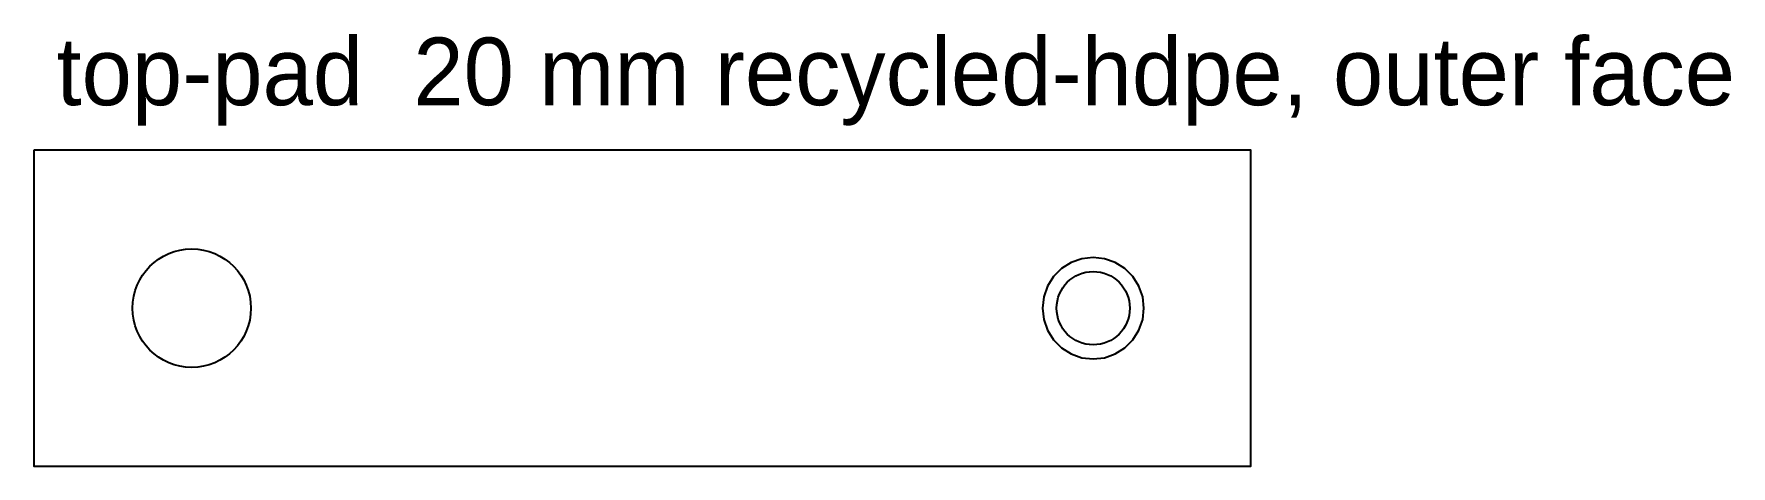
# Model space of a CAD drawing. Header units: millimetres. Extents: x 0 to 151, y 0 to 38.
import ezdxf

# ---------------------------------------------------------------- set-up
doc = ezdxf.new("R2010")
doc.units = ezdxf.units.MM
for name, color, linetype in [('CUT_INSIDE', 5, 'Continuous'), ('CUT_OUTSIDE', 1, 'Continuous'), ('NOTES', 7, 'Continuous'), ('POCKET_10MM', 3, 'Continuous')]:
    doc.layers.add(name, color=color, linetype=linetype)

msp = doc.modelspace()

# ---------------------------------------------------------------- linework, layer by layer
at = {"layer": 'CUT_INSIDE'}
for centre, radius in [((14, 14), 5.25), ((94, 14), 3.25)]:
    msp.add_circle(centre, radius, dxfattribs=at)
at = {"layer": 'CUT_OUTSIDE'}
msp.add_lwpolyline([(0, 28), (0, 0), (108, 0), (108, 28), (0, 28)], close=True, dxfattribs=at)
at = {"layer": 'POCKET_10MM'}
msp.add_lwpolyline([(98.5, 14), (98.39, 15), (98.05, 15.95), (97.52, 16.81), (96.81, 17.52), (95.95, 18.05), (95, 18.39), (94, 18.5), (93, 18.39), (92.05, 18.05), (91.19, 17.52), (90.48, 16.81), (89.95, 15.95), (89.61, 15), (89.5, 14), (89.61, 13), (89.95, 12.05), (90.48, 11.19), (91.19, 10.48), (92.05, 9.95), (93, 9.61), (94, 9.5), (95, 9.61), (95.95, 9.95), (96.81, 10.48), (97.52, 11.19), (98.05, 12.05), (98.39, 13), (98.5, 14)], close=True, dxfattribs=at)

# ---------------------------------------------------------------- texts
at = {"layer": 'NOTES'}
msp.add_text('top-pad  20 mm recycled-hdpe, outer face', height=6, dxfattribs=at).set_placement((2, 32))

doc.saveas('drawing.dxf')
